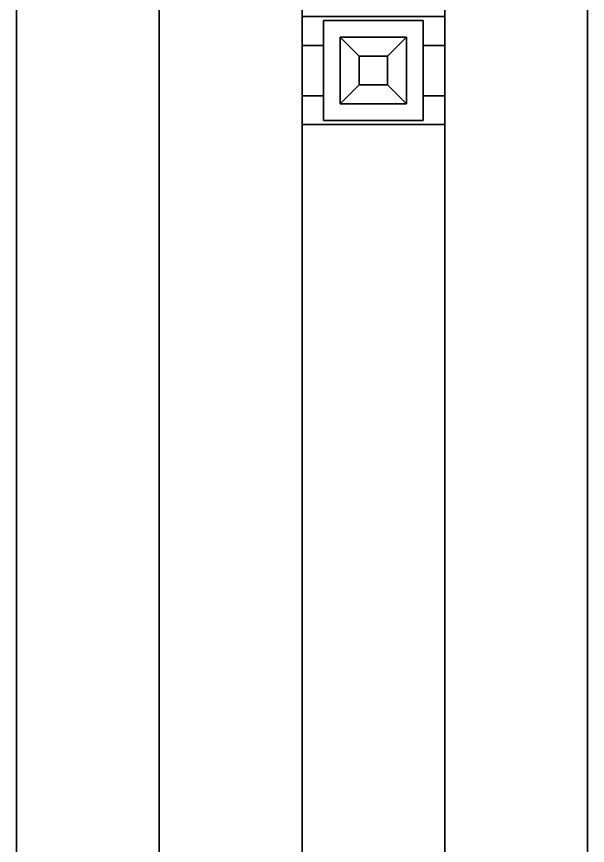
# Model space of a CAD drawing. Extents: x 291 to 828, y 188 to 662.
# Drawn here: x 418.5 to 430.5, y 457.01 to 474.42 of the extents above; entities that cross this region are included whole.
import ezdxf

# ---------------------------------------------------------------- set-up
doc = ezdxf.new("R2010")
doc.units = 0

msp = doc.modelspace()

# ---------------------------------------------------------------- linework, layer by layer
at = {"color": 7, "lineweight": 35}
for p, q in [((418.502, 428.82), (418.502, 485.2)), ((421.502, 428.82), (421.502, 485.2)), ((421.502, 428.82), (421.502, 485.2)), ((424.502, 428.82), (424.502, 485.2)), ((427.502, 428.82), (427.502, 485.2)), ((430.502, 428.82), (430.502, 485.2)), ((430.502, 482.304), (430.502, 431.715)), ((424.502, 428.82), (424.502, 472.156)), ((427.502, 428.82), (427.502, 472.156))]:
    msp.add_line(p, q, dxfattribs=at)
at = {"color": 7, "lineweight": 35, "ltscale": 0.075}
for p, q in [((427.502, 474.424), (424.502, 474.424)), ((427.502, 472.156), (424.502, 472.156))]:
    msp.add_line(p, q, dxfattribs=at)
at = {"color": 7, "lineweight": 35, "ltscale": 0.015132}
msp.add_line((424.502, 474.424), (424.502, 473.819), dxfattribs=at)
at = {"color": 7, "lineweight": 35, "ltscale": 0.0525}
for p, q in [((427.052, 474.34), (424.952, 474.34)), ((424.952, 472.24), (427.052, 472.24))]:
    msp.add_line(p, q, dxfattribs=at)
at = {"color": 7, "lineweight": 35, "ltscale": 0.052499}
for p, q in [((424.952, 472.24), (424.952, 474.34)), ((427.052, 474.34), (427.052, 472.24))]:
    msp.add_line(p, q, dxfattribs=at)
at = {"color": 7, "lineweight": 35, "ltscale": 0.035001}
for p, q in [((425.302, 473.99), (425.302, 472.59)), ((426.702, 472.59), (426.702, 473.99))]:
    msp.add_line(p, q, dxfattribs=at)
at = {"color": 7, "lineweight": 35, "ltscale": 0.035}
for p, q in [((425.302, 473.99), (426.702, 473.99)), ((426.702, 472.59), (425.302, 472.59))]:
    msp.add_line(p, q, dxfattribs=at)
at = {"color": 7, "lineweight": 35, "ltscale": 0.014142}
for p, q in [((425.302, 473.99), (425.702, 473.59)), ((426.702, 473.99), (426.302, 473.59)), ((425.302, 472.59), (425.702, 472.99)), ((426.702, 472.59), (426.302, 472.99))]:
    msp.add_line(p, q, dxfattribs=at)
at = {"color": 7, "lineweight": 35, "ltscale": 0.01125}
for p, q in [((424.952, 473.819), (424.502, 473.819)), ((427.502, 473.819), (427.052, 473.819)), ((424.952, 472.761), (424.502, 472.761)), ((427.502, 472.761), (427.052, 472.761))]:
    msp.add_line(p, q, dxfattribs=at)
at = {"color": 7, "lineweight": 35, "ltscale": 0.014999}
for p, q in [((425.702, 473.59), (425.702, 472.99)), ((426.302, 472.99), (426.302, 473.59))]:
    msp.add_line(p, q, dxfattribs=at)
at = {"color": 7, "lineweight": 35, "ltscale": 0.015}
for p, q in [((425.702, 473.59), (426.302, 473.59)), ((426.302, 472.99), (425.702, 472.99))]:
    msp.add_line(p, q, dxfattribs=at)
at = {"color": 7, "lineweight": 35, "ltscale": 0.015115}
msp.add_line((424.502, 472.761), (424.502, 472.156), dxfattribs=at)

doc.saveas('drawing.dxf')
